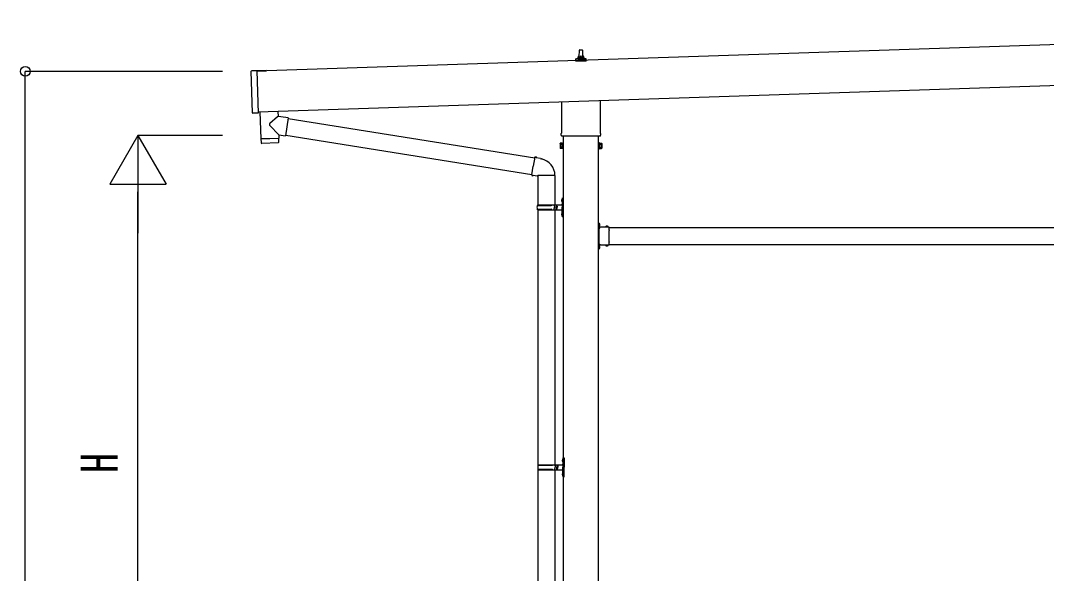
# Model space of a CAD drawing. Units: millimetres, scale not verified. Extents: x -16820 to 16820, y -11880 to 11880.
# Drawn here: x -5290 to -1647, y -1591 to 372 of the extents above; entities that cross this region are included whole.
import ezdxf
from ezdxf.enums import TextEntityAlignment as Align

# ---------------------------------------------------------------- set-up
doc = ezdxf.new("R2010")
doc.units = ezdxf.units.MM
doc.header["$LTSCALE"] = 50
for name, color, linetype in [('0-4_YKK_13', 4, 'Continuous'), ('0-5_YKK_A1', 4, 'Continuous'), ('0-6_YKK_D', 6, 'Continuous')]:
    doc.layers.add(name, color=color, linetype=linetype)
doc.styles.add('ＭＳ ゴシック', font='')
doc.styles.get('ＭＳ ゴシック').set_extended_font_data('MS Gothic')

msp = doc.modelspace()

# ---------------------------------------------------------------- linework, layer by layer
at = {"layer": '0-4_YKK_13'}
for p, q in [((-3306.16, 243.26), (-3305.43, 266.79)), ((-3304.43, 267.76), (-3295.89, 267.76)), ((-3294.89, 266.79), (-3294.16, 243.26)), ((-3318.41, 227.76), (-3318.41, 235.47)), ((-3281.91, 227.76), (-3318.41, 227.76)), ((-3318.03, 236.26), (-3282.29, 236.26)), ((-3317.65, 236.45), (-3310.93, 238.08)), ((-3310.54, 238.26), (-3289.78, 238.26)), ((-3310.16, 239.05), (-3310.16, 243.26)), ((-3309.16, 243.26), (-3291.16, 243.26)), ((-3290.16, 239.05), (-3290.16, 243.26)), ((-3282.68, 236.45), (-3289.4, 238.08)), ((-3281.91, 227.76), (-3281.91, 235.47)), ((-4466.37, 43.96), (-4471.3, 191.88)), ((-4451.34, 193.55), (-4470.33, 192.92)), ((-4417.35, 194.46), (-4451.34, 193.33)), ((-3368.46, -26.23), (-3368.46, 83.28)), ((-3231.86, 87.84), (-3231.86, -26.23)), ((-4375.88, 49.56), (-4375.27, 31.38)), ((-4339.67, 26.32), (-4348.63, -36.75)), ((-4339.93, 24.49), (-3464.03, -114.96)), ((-4373.11, -33.27), (-4404.61, -0.75)), ((-4373.11, -33.27), (-4348.63, -36.75)), ((-4373.11, -33.27), (-4372.71, -45.27)), ((-4348.37, -34.92), (-3474.45, -174.06)), ((-3370.16, -35), (-3370.16, -29.5)), ((-3230.16, -29.5), (-3230.16, -35)), ((-4436.65, -48.41), (-4435.98, -61.44)), ((-4375.37, -62.37), (-4432.88, -64.29)), ((-4432.18, -47.26), (-4432.13, -48.26)), ((-4377.21, -45.42), (-4377.2, -46.42)), ((-3374.16, -64.5), (-3373.4, -63.19)), ((-3374.16, -64.5), (-3374.16, -81.5)), ((-3367.16, -68.09), (-3373.4, -68.09)), ((-3232.22, -38.5), (-3368.1, -38.5)), ((-3233.16, -68.09), (-3226.92, -68.09)), ((-3226.16, -64.5), (-3226.92, -63.19)), ((-3226.16, -64.5), (-3226.16, -81.5)), ((-3374.16, -81.5), (-3373.4, -82.81)), ((-3367.16, -77.91), (-3373.4, -77.91)), ((-3367.16, -82.81), (-3373.4, -82.81)), ((-3364.66, -82.2), (-3367.16, -82.2)), ((-3235.66, -82.2), (-3233.16, -82.2)), ((-3233.16, -77.91), (-3226.92, -77.91)), ((-3233.16, -82.81), (-3226.92, -82.81)), ((-3226.16, -81.5), (-3226.92, -82.81)), ((-3474.77, -175.88), (-3469.24, -144.51)), ((-3463.71, -113.15), (-3469.24, -144.51)), ((-3463.71, -113.15), (-3462.57, -111.16)), ((-3462.57, -111.16), (-3459, -111.79)), ((-3459, -111.79), (-3458.59, -114.14)), ((-3444.07, -116.96), (-3442.39, -118.59)), ((-3442.39, -118.59), (-3440.27, -119.04)), ((-3474.77, -175.88), (-3474.37, -178.13)), ((-3474.77, -175.88), (-3469.62, -176.69)), ((-3474.37, -178.13), (-3470.81, -178.76)), ((-3470.81, -178.76), (-3469.62, -176.69)), ((-3469.62, -176.69), (-3455.01, -179.01)), ((-3455.01, -179.01), (-3452.81, -178.02)), ((-3392.51, -178.42), (-3453.7, -178.42)), ((-3452.66, -178.42), (-3452.66, -282)), ((-3392.66, -178.42), (-3392.66, -282)), ((-3455.66, -284), (-3405.33, -284)), ((-3454.66, -282), (-3368.66, -282)), ((-3454.66, -282), (-3454.66, -284)), ((-3395.66, -282), (-3395.66, -286.5)), ((-3395.66, -286.5), (-3393.66, -286.5)), ((-3393.66, -286.5), (-3393.66, -291)), ((-3393.66, -295.5), (-3393.66, -291)), ((-3387.66, -282), (-3387.66, -291)), ((-3387.66, -286.5), (-3384.66, -286.5)), ((-3387.66, -300), (-3387.66, -291)), ((-3384.66, -286.5), (-3384.66, -291)), ((-3384.66, -295.5), (-3384.66, -291)), ((-3368.96, -264.85), (-3366.92, -265.85)), ((-3367.69, -262.85), (-3367.06, -262.85)), ((-3367.69, -262.85), (-3367.69, -271.15)), ((-3367.69, -271.15), (-3367.06, -271.15)), ((-3367.06, -262.85), (-3367.06, -271.15)), ((-3367.06, -262.85), (-3366.66, -263.25)), ((-3367.06, -271.15), (-3366.66, -270.75)), ((-3366.92, -265.85), (-3366.31, -267)), ((-3366.66, -259), (-3363.66, -257.5)), ((-3366.66, -259), (-3366.66, -291)), ((-3366.66, -263.25), (-3366.66, -270.75)), ((-3366.66, -323), (-3366.66, -291)), ((-3363.66, -257.5), (-3363.66, -291)), ((-3363.66, -257.5), (-3362.66, -257.5)), ((-3363.66, -324.5), (-3363.66, -291)), ((-3362.66, -257.5), (-3362.66, -291)), ((-3362.66, -324.5), (-3362.66, -291)), ((-3455.66, -298), (-3405.33, -298)), ((-3454.66, -300), (-3454.66, -298)), ((-3454.66, -300), (-3368.66, -300)), ((-3452.66, -300), (-3452.66, -1204.5)), ((-3395.66, -300), (-3395.66, -295.5)), ((-3395.66, -295.5), (-3393.66, -295.5)), ((-3392.66, -300), (-3392.66, -1204.5)), ((-3387.66, -295.5), (-3384.66, -295.5)), ((-3368.96, -312.85), (-3366.92, -313.85)), ((-3367.69, -310.85), (-3367.06, -310.85)), ((-3367.69, -310.85), (-3367.69, -319.15)), ((-3367.69, -319.15), (-3367.06, -319.15)), ((-3367.06, -310.85), (-3367.06, -319.15)), ((-3367.06, -310.85), (-3366.66, -311.25)), ((-3367.06, -319.15), (-3366.66, -318.75)), ((-3366.92, -313.85), (-3366.31, -315)), ((-3366.66, -311.25), (-3366.66, -318.75)), ((-3366.66, -323), (-3363.66, -324.5)), ((-3363.66, -324.5), (-3362.66, -324.5)), ((-3236.06, -345.5), (-3237.66, -345.5)), ((-3237.66, -350), (-3236.06, -350)), ((-3236.06, -351), (-3237.66, -351)), ((-3231.96, -353), (-3237.66, -353)), ((-3236.06, -355), (-3237.66, -355)), ((-3237.66, -356), (-3236.06, -356)), ((-3236.06, -362.46), (-3236.06, -345.5)), ((-3236.06, -348.97), (-3236.06, -357.04)), ((-3236.06, -351.87), (-3233.4, -350.55)), ((-3236.06, -354.13), (-3233.4, -355.45)), ((-3199.66, -360.9), (-3236.06, -360.9)), ((-3235.66, -362.5), (-3232.66, -362.5)), ((-3235.2, -348.27), (-3235.36, -348.27)), ((-3235.2, -357.74), (-3235.36, -357.74)), ((-3212.4, -360.04), (-3212.4, -360.2)), ((-3203.63, -360.9), (-3211.7, -360.9)), ((-3208.79, -360.9), (-3210.11, -358.24)), ((-3206.54, -360.9), (-3205.21, -358.24)), ((-3202.93, -360.04), (-3202.93, -360.2)), ((-3199.66, -371.29), (-3199.66, -360.9)), ((-3235.66, -371.29), (-3235.66, -364.5)), ((-3235.66, -413.29), (-3235.66, -372.71)), ((-3199.66, -413.29), (-3199.66, -372.71)), ((-3236.06, -431), (-3237.66, -431)), ((-3236.06, -435), (-3237.66, -435)), ((-3236.06, -440.5), (-3236.06, -423.54)), ((-3199.66, -425.1), (-3236.06, -425.1)), ((-3236.06, -428.97), (-3236.06, -437.04)), ((-3236.06, -431.87), (-3233.4, -430.55)), ((-3236.06, -434.13), (-3233.4, -435.45)), ((-3235.66, -421.5), (-3235.66, -414.71)), ((-3232.66, -423.5), (-3235.66, -423.5)), ((-3235.2, -428.27), (-3235.36, -428.27)), ((-3212.4, -425.96), (-3212.4, -425.8)), ((-3203.63, -425.1), (-3211.7, -425.1)), ((-3208.79, -425.1), (-3210.11, -427.76)), ((-3206.54, -425.1), (-3205.21, -427.76)), ((-3202.93, -425.96), (-3202.93, -425.8)), ((-3199.66, -425.1), (-3199.66, -414.71)), ((-3236.06, -440.5), (-3237.66, -440.5)), ((-3235.2, -437.74), (-3235.36, -437.74)), ((-3366.46, -1187.35), (-3364.42, -1188.35)), ((-3365.19, -1185.35), (-3364.56, -1185.35)), ((-3365.19, -1185.35), (-3365.19, -1193.65)), ((-3365.19, -1193.65), (-3364.56, -1193.65)), ((-3364.56, -1185.35), (-3364.56, -1193.65)), ((-3364.56, -1185.35), (-3364.16, -1185.75)), ((-3364.56, -1193.65), (-3364.16, -1193.25)), ((-3364.42, -1188.35), (-3363.81, -1189.5)), ((-3364.16, -1181.5), (-3361.16, -1180)), ((-3364.16, -1181.5), (-3364.16, -1213.5)), ((-3364.16, -1185.75), (-3364.16, -1193.25)), ((-3361.16, -1180), (-3361.16, -1213.5)), ((-3361.16, -1180), (-3360.16, -1180)), ((-3360.16, -1180), (-3360.16, -1213.5)), ((-3453.16, -1206.5), (-3402.83, -1206.5)), ((-3453.16, -1220.5), (-3402.83, -1220.5)), ((-3452.66, -1222.49), (-3452.66, -2127)), ((-3452.16, -1204.5), (-3366.16, -1204.5)), ((-3452.16, -1204.5), (-3452.16, -1206.5)), ((-3452.16, -1222.5), (-3452.16, -1220.5)), ((-3452.16, -1222.5), (-3366.16, -1222.5)), ((-3393.16, -1204.5), (-3393.16, -1209)), ((-3393.16, -1209), (-3391.16, -1209)), ((-3393.16, -1222.5), (-3393.16, -1218)), ((-3393.16, -1218), (-3391.16, -1218)), ((-3392.66, -1222.49), (-3392.66, -2127)), ((-3391.16, -1209), (-3391.16, -1213.5)), ((-3391.16, -1218), (-3391.16, -1213.5)), ((-3385.16, -1204.5), (-3385.16, -1213.5)), ((-3385.16, -1209), (-3382.16, -1209)), ((-3385.16, -1222.5), (-3385.16, -1213.5)), ((-3385.16, -1218), (-3382.16, -1218)), ((-3382.16, -1209), (-3382.16, -1213.5)), ((-3382.16, -1218), (-3382.16, -1213.5)), ((-3366.46, -1235.35), (-3364.42, -1236.35)), ((-3365.19, -1233.35), (-3364.56, -1233.35)), ((-3365.19, -1233.35), (-3365.19, -1241.65)), ((-3364.56, -1233.35), (-3364.56, -1241.65)), ((-3364.56, -1233.35), (-3364.16, -1233.75)), ((-3364.42, -1236.35), (-3363.81, -1237.5)), ((-3364.16, -1245.5), (-3364.16, -1213.5)), ((-3364.16, -1233.75), (-3364.16, -1241.25)), ((-3361.16, -1247), (-3361.16, -1213.5)), ((-3360.16, -1247), (-3360.16, -1213.5)), ((-3365.19, -1241.65), (-3364.56, -1241.65)), ((-3364.56, -1241.65), (-3364.16, -1241.25)), ((-3364.16, -1245.5), (-3361.16, -1247)), ((-3361.16, -1247), (-3360.16, -1247))]:
    msp.add_line(p, q, dxfattribs=at)
for points in [[(-4451.34, 193.55), (-4446.35, 43.63), (-4465.33, 43)], [(-4451.3, 192.33), (-4417.32, 193.46), (-4417.35, 194.46)], [(-4439.84, 47.43), (-4436.68, -47.41), (-4372.71, -45.27)], [(-4375.27, 31.38), (-4377.36, 29.61), (-4404.57, 6.58)], [(-4339.67, 26.32), (-4365.58, 30), (-4375.27, 31.38)], [(-4372.47, -59.33), (-4372.68, -46.27), (-4436.65, -48.41)], [(-3367.16, -82.81), (-3367.16, -63.19), (-3373.4, -63.19)], [(-3367.16, -82.2), (-3367.16, -63.8), (-3364.66, -63.8)], [(-3233.16, -82.2), (-3233.16, -63.8), (-3235.66, -63.8)], [(-3233.16, -82.81), (-3233.16, -63.19), (-3226.92, -63.19)], [(-3463.71, -113.15), (-3458.59, -114.14), (-3444.07, -116.96)], [(-3368.96, -269.15), (-3366.92, -268.15), (-3366.31, -267)], [(-3368.96, -317.15), (-3366.92, -316.15), (-3366.31, -315)], [(-3237.66, -360.5), (-3237.66, -354.5), (-3237.66, -351.5), (-3237.66, -345.5)], [(-3235.66, -364.5), (-3232.66, -364.5), (-3232.66, -360.9)], [(-3237.66, -440.5), (-3237.66, -434.5), (-3237.66, -431.5), (-3237.66, -425.5)], [(-3235.66, -421.5), (-3232.66, -421.5), (-3232.66, -425.1)], [(-3366.46, -1191.65), (-3364.42, -1190.65), (-3363.81, -1189.5)], [(-3366.46, -1239.65), (-3364.42, -1238.65), (-3363.81, -1237.5)]]:
    msp.add_lwpolyline(points, dxfattribs=at)
for points in [[(-3364.66, -83.5), (-3364.66, -62.5), (-3362.66, -62.5), (-3362.66, -83.5)], [(-3235.66, -83.5), (-3235.66, -62.5), (-3237.66, -62.5), (-3237.66, -83.5)]]:
    msp.add_lwpolyline(points, close=True, dxfattribs=at)
for centre, radius, start, end in [((-3304.43, 266.76), 1, 90, 178.60509), ((-3295.89, 266.76), 1, 1.39491, 90), ((-3317.41, 235.47), 1, 103.62699, 180), ((-3311.16, 239.05), 1, 283.62699, 0), ((-3306.08, 242.63), 4.13, 90, 171.17633), ((-3309.16, 242.26), 1, 90, 180), ((-3296.83, 243.26), 4.83, 133.60282, 180), ((-3303.49, 243.26), 4.83, 0, 46.39718), ((-3294.25, 242.63), 4.13, 8.82367, 90), ((-3291.16, 242.26), 1, 0, 90), ((-3289.16, 239.05), 1, 180, 256.37301), ((-3282.91, 235.47), 1, 0, 76.37301), ((-4470.3, 191.92), 1, 91.90915, 181.90915), ((-4465.37, 44), 1, 181.90915, 271.90915), ((-4401.19, 2.9), 5, 132.56466, 226.88314), ((-3366.16, -29.5), 4, 125.09963, 180), ((-3366.16, -35), 4, 180, 194.47751), ((-3366.16, -35), 4, 194.47751, 241.04498), ((-3234.16, -35), 4, 298.95502, 345.52249), ((-3234.16, -29.5), 4, 0, 54.90037), ((-3234.16, -35), 4, 345.52249, 0), ((-4432.99, -61.29), 3, 182.90915, 271.95747), ((-4375.47, -59.37), 3, 271.90915, 0.90915), ((-3369.82, -65.64), 4.34, 145.61575, 214.38425), ((-3357.92, -73), 16.24, 162.41205, 197.58795), ((-3230.51, -65.64), 4.34, 325.61575, 34.38425), ((-3242.4, -73), 16.24, 342.41205, 17.58795), ((-3369.82, -80.36), 4.34, 145.61575, 214.38425), ((-3230.51, -80.36), 4.34, 325.61575, 34.38425), ((-3452.81, -178.02), 60.3, 359.62495, 78), ((-3406.91, -291), 49.25, 171.82876, 180.00002), ((-3406.91, -291), 49.25, 180.00002, 188.17127), ((-3405.33, -282), 2, 270, 359.99998), ((-3363.36, -267), 6, 136.21765, 223.78235), ((-3368.66, -280), 2, 270, 359.99998), ((-3405.33, -300), 2, 0.00005, 90.00004), ((-3363.36, -315), 6, 136.21765, 223.78235), ((-3368.66, -302), 2, 0.00005, 90.00004), ((-3235.66, -360.5), 2, 180, 270), ((-3235.36, -348.97), 0.7, 90, 180), ((-3235.36, -357.04), 0.7, 180, 270), ((-3235.2, -349.13), 0.862, 39.12355, 90), ((-3235.2, -356.87), 0.862, 270, 320.87645), ((-3239.96, -353), 7, 0, 39.12355), ((-3239.96, -353), 7, 320.87645, 0), ((-3211.7, -360.2), 0.7, 180, 270), ((-3211.53, -360.04), 0.862, 129.12355, 180), ((-3207.66, -364.8), 7, 90, 129.12355), ((-3207.66, -364.8), 7, 50.87645, 90), ((-3203.63, -360.2), 0.7, 270, 0), ((-3203.79, -360.04), 0.862, 0, 50.87645), ((-3236.36, -372), 1, 314.427, 45.573), ((-3198.96, -372), 1, 134.427, 225.573), ((-3235.66, -425.5), 2, 90, 180), ((-3235.36, -428.97), 0.7, 90, 180), ((-3235.36, -437.04), 0.7, 180, 270), ((-3236.36, -414), 1, 314.427, 45.573), ((-3235.2, -429.13), 0.862, 39.12355, 90), ((-3239.96, -433), 7, 0, 39.12355), ((-3239.96, -433), 7, 320.87645, 0), ((-3211.7, -425.8), 0.7, 90, 180), ((-3211.53, -425.96), 0.862, 180, 230.87645), ((-3207.66, -421.2), 7, 230.87645, 270), ((-3207.66, -421.2), 7, 270, 309.12355), ((-3203.63, -425.8), 0.7, 0, 90), ((-3203.79, -425.96), 0.862, 309.12355, 0), ((-3198.96, -414), 1, 134.427, 225.573), ((-3235.2, -436.87), 0.862, 270, 320.87645), ((-3360.86, -1189.5), 6, 136.21765, 223.78235), ((-3404.41, -1213.5), 49.25, 171.82876, 180.00002), ((-3404.41, -1213.5), 49.25, 180.00002, 188.17127), ((-3402.83, -1204.5), 2, 270, 359.99998), ((-3402.83, -1222.5), 2, 0.00005, 90.00004), ((-3360.86, -1237.5), 6, 136.21765, 223.78235), ((-3366.16, -1202.5), 2, 270, 359.99998), ((-3366.16, -1224.5), 2, 0.00005, 90.00004)]:
    msp.add_arc(centre, radius, start, end, dxfattribs=at)
at = {"layer": '0-5_YKK_A1'}
for p, q in [((940.71, 371.97), (-4451.3, 192.27)), ((-4446.47, 47.35), (945.54, 227.08)), ((-3362.66, -38.5), (-3362.66, -2836)), ((-3237.66, -2836), (-3237.66, -38.5)), ((-3199.66, -363), (-300.66, -363)), ((-3232.66, -423), (-3237.16, -423)), ((-3199.66, -423), (-300.66, -423))]:
    msp.add_line(p, q, dxfattribs=at)
msp.add_lwpolyline([(-3232.66, -363), (-3237.16, -363), (-3237.16, -423)], dxfattribs=at)
at = {"layer": '0-6_YKK_D'}
for p, q in [((-4572.8, 191.61), (-5273.8, 191.61)), ((-5272.8, -2336), (-5272.8, 191.61)), ((-4872.8, -36), (-4972.8, -209.21)), ((-4572.8, -36), (-4873.8, -36)), ((-4872.8, -36), (-4772.8, -209.21)), ((-4872.8, -36), (-4872.8, -382.41)), ((-4972.8, -209.21), (-4772.8, -209.21)), ((-4872.8, -2136), (-4872.8, -236))]:
    msp.add_line(p, q, dxfattribs=at)
msp.add_circle((-5272.8, 191.61), 17, dxfattribs=at)

# ---------------------------------------------------------------- texts
at = {"layer": '0-6_YKK_D', "style": 'ＭＳ ゴシック', "width": 0.8}
msp.add_text('H', height=132, rotation=90, dxfattribs=at).set_placement((-4904.8, -1234), align=Align.BOTTOM_LEFT)

doc.saveas('drawing.dxf')
